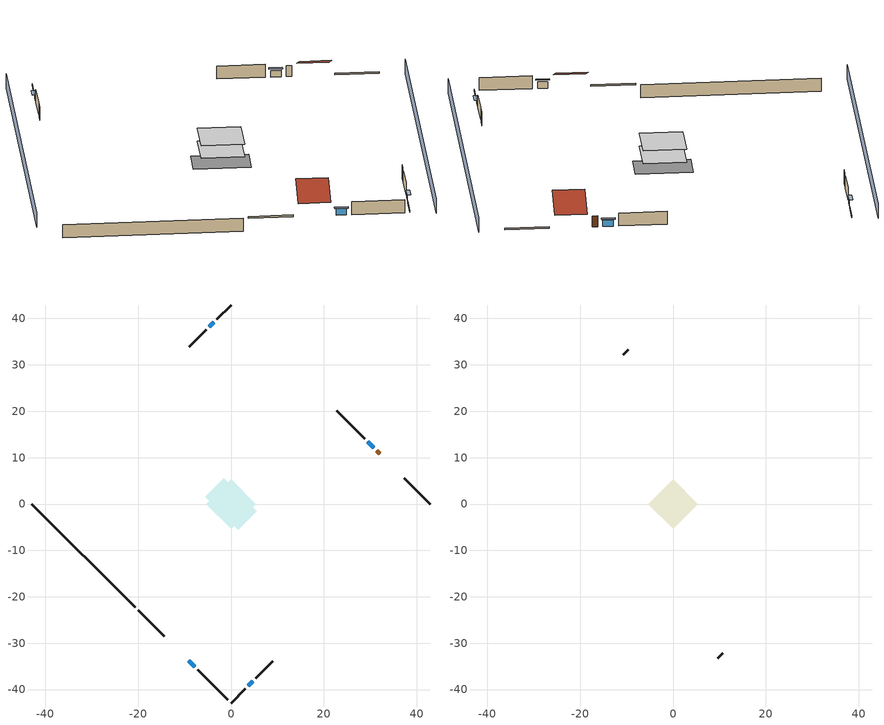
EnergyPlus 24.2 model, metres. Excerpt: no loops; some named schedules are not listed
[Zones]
conditioned space
 floor adiabatic (AdiabaticFloorConstruction): -5.34,0 0,5.34 5.34,0 0,-5.34 z0.3
 floor foundation (Slab1 construction): -5.57,1.59 -1.59,5.57 5.57,-1.59 1.59,-5.57 z-2.13
 wall outside (RimJoist1 construction): -19.95,-22.94 -14.43,-28.46 z0.3:0.61
 wall outside (RimJoist2 construction): 0,42.89 -3.06,39.83 z0.3:0.61
 wall outside (RimJoist3 construction): 42.89,0 37.37,5.52 z0.3:0.61
 wall outside (RimJoist4 construction): 0,-42.89 3.06,-39.83 z0.3:0.61
 wall outside (AdiabaticWallConstruction 1): 32.07,10.82 31.42,11.47 z0.3:2.34
 wall outside (AdiabaticWallConstruction): -9.12,-33.77 -7.84,-35.05 / 30.76,12.13 29.47,13.42 z0.3:1.52; -3.72,39.17 -4.67,38.22 / 3.72,-39.17 4.67,-38.22 z0.3:1.22
 wall outside (Wall1 construction): -7.18,-35.71 -0.66,-42.23 z0.3:2.74
 wall outside (Wall2 construction): -5.33,37.56 -8.95,33.94 z0.3:2.74
 wall outside (Wall3 construction): 28.82,14.07 22.83,20.06 z0.3:2.74
 wall outside (Wall4 construction): 5.33,-37.56 8.95,-33.94 z0.3:2.74
 wall foundation (FoundationWall1 construction): -42.89,0 -20.6,-22.29 z-2.13:0.3
 window (WindowConstruction): -9.12,-33.77 -7.84,-35.05 z0.3:1.52
 window (WindowConstruction 1): -3.72,39.17 -4.67,38.22 z0.3:1.22
 window (WindowConstruction 2): 30.76,12.13 29.48,13.42 z0.3:1.52
 window (WindowConstruction 3): 3.72,-39.17 4.67,-38.22 z0.3:1.22
 door (Door): 32.07,10.82 31.42,11.47 z0.3:2.34
 ceiling adiabatic (AdiabaticFloorConstruction): 0,-5.34 5.34,0 0,5.34 -5.34,0 z0.3
attic - vented
 floor to conditioned space (Floor1 construction Reversed): -5.34,0 0,5.34 5.34,0 0,-5.34 z2.74
 wall outside (Wall5 construction): -9.61,33.28 -10.76,32.13 z0.3:2.74
 wall outside (Wall6 construction): 9.61,-33.28 10.76,-32.13 z0.3:2.74
 roof outside (Roof1 construction): -9.78,-33.11,2.74 -6.21,-29.54,5.27 -10.2,-25.55,5.27 -13.77,-29.12,2.74
 roof outside (Roof2 construction): 32.72,10.17,2.74 29.15,6.6,5.27 33.14,2.6,5.27 36.72,6.17,2.74
shading: 3.23,-46.12 46.12,-3.23 / -3.23,46.12 -46.12,3.23 z0:2.74; -7.62,-35.27 -9.34,-33.55 -9.77,-33.98 -8.05,-35.7 z1.83; -4.89,38 -3.5,39.39 -3.93,39.82 -5.32,38.43 z1.52; 29.26,13.63 30.98,11.91 31.41,12.34 29.69,14.06 z1.83; 4.89,-38 3.5,-39.39 3.93,-39.82 5.32,-38.43 z1.52
[Building]
Building 1: Terrain=Suburbs
[Site:Location]
Portland Intl Arpt_OR: Latitude {deg}=45.59; Longitude {deg}=-122.6; Time Zone {hr}=-8; Elevation {m}=33; Keep Site Location Information=Yes
[Site:GroundTemperature:Shallow]
10.2558, 8.96328, 8.85977, 9.47314, 11.9355, 14.3863, 16.5111, 17.8571, 17.9714, 16.8767, 14.8061, 12.4304
[Site:WaterMainsTemperature]
Calculation Method=Schedule; Temperature Schedule=mains temperature schedule
[Material] Roughness=Rough; Thermal Absorptance=0.9
Name | Thickness {m} | Conductivity {W/m-K} | Density {kg/m3} | Specific Heat {J/kg-K} | Solar Absorptance | Visible Absorptance
asbestos siding | 0.00635 | 0.60585 | 1899.972 | 1004.88 | 0.7 | 0.7
asphalt or fiberglass shingles | 0.00635 | 0.162714 | 1121.4 | 1465.45 | 0.85 | 0.85
ceiling loosefill ins | 0.0846667 | 0.0480833 | 16.02 | 1046.75 | 0.7 | 0.7
ceiling stud and cavity | 0.1397 | 0.0920385 | 65.682 | 1177.47 | 0.7 | 0.7
concrete 4.0 in. | 0.1016 | 1.803125 | 2242.8 | 837.4 | 0.7 | 0.7
concrete 8.0 in. | 0.2032 | 1.803125 | 2242.8 | 837.4 | 0.7 | 0.7
door material | 0.04445 | 0.0612267 | 512.64 | 1214.23 | 0.7 | 0.7
floor covering | 0.0127 | 0.0450781 | 54.468 | 1339.84 | 0.9 | 0.9
floor covering 1 | 0.0127 | 0.0433444 | 54.468 | 1339.84 | 0.6 | 0.6
floor rigid ins; wall rigid ins | 0.512978 | 0.029427 | 32.04 | 1214.23 | 0.7 | 0.7
floor stud and cavity | 0.1397 | 1.75129 | 37.0049 | 1207.88 | 0.7 | 0.7
furniture material conditioned space 1 | 0.1524 | 0.115458 | 640.8 | 1214.23 | 0.6 | 0.6
gypsum board | 0.0127 | 0.160291 | 801 | 837.4 | 0.6 | 0.6
gypsum board 1 | 0.0127 | 0.160291 | 801 | 837.4 | 0.7 | 0.7
osb sheathing 0.5 in. | 0.0127 | 0.115458 | 512.64 | 1214.23 | 0.6 | 0.6
osb sheathing 0.5 in. 1 | 0.0127 | 0.115458 | 512.64 | 1214.23 | 0.7 | 0.7
osb sheathing 0.75 in. | 0.01905 | 0.115458 | 512.64 | 1214.23 | 0.7 | 0.7
rim joist stud and cavity | 0.0508 | 0.13335 | 50.32683 | 1063.81 | 0.6 | 0.6
roof rigid ins | 0.00281632 | 0.029427 | 32.04 | 1214.23 | 0.7 | 0.7
wall stud and cavity | 0.1397 | 0.398917 | 139.0536 | 1170.24 | 0.7 | 0.7
wall stud and cavity 1 | 0.1397 | 0.325315 | 139.0536 | 1170.24 | 0.6 | 0.6
wall stud and cavity 2 | 0.0889 | 0.380278 | 52.3479 | 1209.89 | 0.7 | 0.7
wall stud and cavity 3 | 0.0889 | 0.391764 | 83.0341 | 1211.67 | 0.7 | 0.7
wood siding; wood siding 1 | 0.0254 | 0.102417 | 544.68 | 1172.36 | 0.7 | 0.7
[WindowMaterial:SimpleGlazingSystem]
WindowMaterial: U-Factor {W/m2-K}=1.93052; Solar Heat Gain Coefficient=0.49
[Construction]
AdiabaticFloorConstruction: floor stud and cavity, floor rigid ins, osb sheathing 0.75 in., floor covering 1
AdiabaticWallConstruction: wood siding, wall rigid ins, wall stud and cavity 2, gypsum board
AdiabaticWallConstruction 1: wood siding 1, wall rigid ins, wall stud and cavity 2, gypsum board
Door: door material
Floor1 construction Reversed: gypsum board, ceiling stud and cavity, ceiling loosefill ins
FoundationWall1 construction: concrete 8.0 in., gypsum board 1
furniture construction conditioned space 1: furniture material conditioned space 1
PartitionWallConstruction: gypsum board, wall stud and cavity 3, gypsum board
RimJoist1 construction; RimJoist2 construction; RimJoist3 construction; RimJoist4 construction: asbestos siding, rim joist stud and cavity
Roof1 construction; Roof2 construction: asphalt or fiberglass shingles, roof rigid ins, osb sheathing 0.5 in.
Slab1 construction: concrete 4.0 in., floor covering
Wall1 construction; Wall2 construction; Wall3 construction; Wall4 construction: asbestos siding, osb sheathing 0.5 in. 1, wall stud and cavity, gypsum board
Wall5 construction; Wall6 construction: asbestos siding, osb sheathing 0.5 in. 1, wall stud and cavity 1
WindowConstruction; WindowConstruction 1; WindowConstruction 2; WindowConstruction 3: WindowMaterial
[Zone] Multiplier=1; Part of Total Floor Area=Yes
Name | Volume {m3}
attic - vented | 32.1115
conditioned space | 278.185
[Space]
Name | Zone | Volume {m3}
attic - vented 1 | attic - vented | 32.1115
conditioned space 1 | conditioned space | 278.185
[ZoneInfiltration:EffectiveLeakageArea]
infil attic - vented 1: Zone or Space=attic - vented 1; Schedule=Always On Discrete; Effective Air Leakage Area {cm2}=1901.23; Stack Coefficient=0.000117438; Wind Coefficient=3.29481e-05
[ZoneMixing]
whole house fan mix: Zone or Space=attic - vented; Schedule=Always On Continuous; Design Flow Rate Calculation Method=Flow/Zone; Design Flow Rate {m3/s}=0; Source Zone or Space=conditioned space
[SurfaceProperty:ExposedFoundationPerimeter]
Slab1: Exposed Perimeter Calculation Method=TotalExposedPerimeter; Total Exposed Perimeter {m}=31.51632
[SurfaceProperty:IncidentSolarMultiplier] Incident Solar Multiplier=1; Incident Solar Multiplier Schedule=trans schedule winter=0.85 summer=0.7
Window1; Window2; Window3; Window4
[InternalMass] Zone or ZoneList=conditioned space; Space or SpaceList=conditioned space 1
Name | Construction | Surface Area {m2}
furniture mass conditioned space 1 | furniture construction conditioned space 1 | 45.63397
partition wall mass | PartitionWallConstruction | 114.085
[Lights]
interior lighting: Zone or ZoneList or Space or SpaceList=conditioned space 1; Schedule=lighting_interior; Design Level Calculation Method=LightingLevel; Lighting Level {W}=206.058; Return Air Fraction=0; Fraction Radiant=0.6; Fraction Visible=0.2; Fraction Replaceable=1
[People]
occupants: Zone or ZoneList or Space or SpaceList=conditioned space 1; Number of People Schedule=occupants; Number of People Calculation Method=People; Number of People=1; Fraction Radiant=0.314171; Sensible Heat Fraction=0.56303; Activity Level Schedule=occupants activity schedule; Carbon Dioxide Generation Rate {m3/s-W}=0; Enable ASHRAE 55 Comfort Warnings=No; Mean Radiant Temperature Calculation Type=EnclosureAveraged
[ElectricEquipment] Zone or ZoneList or Space or SpaceList=conditioned space 1; Design Level Calculation Method=EquipmentLevel
Name | Schedule | Design Level {W} | Fraction Latent | Fraction Radiant | Fraction Lost
ceiling fan | ceiling_fan | 17.3032 | 0 | 0.558 | 0
clothes dryer | clothes_dryer | 3640.19 | 0.015 | 0.081 | 0.85
clothes washer | clothes_washer | 333.397 | 0.03 | 0.162 | 0.7
cooking range | cooking_range | 127.949 | 0.16 | 0.384 | 0.2
dishwasher | dishwasher | 1164.67 | 0.3 | 0.18 | 0.4
fridge | fridge schedule | 41.5354 | 0 | 0.6 | 0
mech vent bath fan 0 | mech vent bath fan 0 schedule | 15 | 0 | 0 | 1
mech vent house fan | mech vent house fan schedule | 0 | 0 | 0 | 1
mech vent house fan cfis | mech vent house fan cfis schedule | 0 | 0 | 0 | 0
mech vent range fan 0 | mech vent range fan 0 schedule | 30 | 0 | 0 | 1
misc plug loads | plug_loads_other | 126.523 | 0.021 | 0.558 | 0.049
misc tv | plug_loads_tv | 167.196 | 0 | 0.6 | 0
whole house fan | Always On Discrete | 0 | 0 | 0 | 1
[OtherEquipment] Zone or ZoneList or Space or SpaceList=conditioned space 1; Design Level Calculation Method=EquipmentLevel
Name | Fuel Type | Schedule | Design Level {W} | Fraction Latent | Fraction Radiant | Fraction Lost
clothes dryer 1 | Electricity | clothes_dryer | 0 | 0.015 | 0.081 | 0.85
cooking range 1 | NaturalGas | cooking_range | 3749.82 | 0.16 | 0.384 | 0.2
general water use latent | None | general water use schedule | 25.6591 | 1 | 0 | 0
general water use sensible | None | general water use schedule | -25.2881 | 0 | 0.6 | 0
mech vent house fan latent load; water heater lat | None | Always On Discrete | 0 | 1 | 0 | 0
mech vent house fan sensible load; water heater sens | None | Always On Discrete | 0 | 0 | 0 | 0
water heater energy adjustment1 | Electricity | Always On Discrete | 0.01 | 0 | 0 | 1
[ZoneInfiltration:DesignFlowRate] Zone or ZoneList or Space or SpaceList=conditioned space 1; Schedule=Always On Discrete; Design Flow Rate Calculation Method=Flow/Zone; Design Flow Rate {m3/s}=0
infil flow; natural vent flow; whole house fan flow
[AvailabilityManager:Scheduled] Schedule=Always On Discrete
furnace airloop Availability Manager; room ac airloop Availability Manager
[WaterUse:Equipment]
dishwasher: Peak Flow Rate {m3/s}=9.36543e-06; Flow Rate Fraction Schedule=hot_water_dishwasher
[Foundation:Kiva]
Foundation Kiva 1: Initial Indoor Air Temperature {C}=15.5556; Wall Height Above Grade {m}=0.3048; Wall Depth Below Slab {m}=0.2032
[Foundation:Kiva:Settings]
Soil Conductivity {W/m-K}=1.3848; Soil Density {kg/m3}=1842.3; Soil Specific Heat {J/kg-K}=418.7; Ground Solar Absorptivity=0.9; Ground Thermal Absorptivity=0.9; Ground Surface Roughness {m}=0.03; Far-Field Width {m}=40; Deep-Ground Boundary Condition=ZeroFlux; Deep-Ground Depth {m}=40; Minimum Cell Dimension {m}=0.2; Maximum Cell Growth Coefficient=3; Simulation Timestep=Timestep
[Exterior:Lights]
exterior lighting: Schedule=exterior lighting schedule; Design Level {W}=6.19068
[EnergyManagementSystem:GlobalVariable]
furnace_airloop_Fan_RTF
infil_program_Qfan
infil_program_Qinf
natural_vent_program_Qnv
natural_vent_program_Qwhf
room_ac_airloop_Fan_RTF
[EnergyManagementSystem:Sensor]
Name | Output:Variable or Output:Meter Index Key | Output:Variable or Output:Meter
airflow_gain | infil flow | Infiltration Sensible Heat Gain Energy
airflow_gain_1 | natural vent flow | Infiltration Sensible Heat Gain Energy
airflow_gain_2 | whole house fan flow | Infiltration Sensible Heat Gain Energy
airflow_loss | infil flow | Infiltration Sensible Heat Loss Energy
airflow_loss_1 | natural vent flow | Infiltration Sensible Heat Loss Energy
airflow_loss_2 | whole house fan flow | Infiltration Sensible Heat Loss Energy
clg_load_cond |  | Cooling:EnergyTransfer:Zone:CONDITIONED SPACE
clg_sp_s; clg_sp_s_1 | cooling setpoint | Schedule Value
clothes_dryer_exhaust_0_sch_s | clothes_dryer | Schedule Value
cool_season | cooling season schedule | Schedule Value
htg_load_cond |  | Heating:EnergyTransfer:Zone:CONDITIONED SPACE
htg_sp_s; htg_sp_s_1 | heating setpoint | Schedule Value
ig_ee_conv | ceiling fan | Electric Equipment Convective Heating Energy
ig_ee_conv_1 | clothes dryer | Electric Equipment Convective Heating Energy
ig_ee_conv_3 | cooking range | Electric Equipment Convective Heating Energy
ig_ee_conv_4 | dishwasher | Electric Equipment Convective Heating Energy
ig_ee_conv_5 | fridge | Electric Equipment Convective Heating Energy
ig_ee_conv_6 | misc plug loads | Electric Equipment Convective Heating Energy
ig_ee_conv_7 | misc tv | Electric Equipment Convective Heating Energy
ig_ee_conv_8 | whole house fan | Electric Equipment Convective Heating Energy
ig_ee_rad | ceiling fan | Electric Equipment Radiant Heating Energy
ig_ee_rad_1 | clothes dryer | Electric Equipment Radiant Heating Energy
ig_ee_rad_3 | cooking range | Electric Equipment Radiant Heating Energy
ig_ee_rad_4 | dishwasher | Electric Equipment Radiant Heating Energy
ig_ee_rad_5 | fridge | Electric Equipment Radiant Heating Energy
ig_ee_rad_6 | misc plug loads | Electric Equipment Radiant Heating Energy
ig_ee_rad_7 | misc tv | Electric Equipment Radiant Heating Energy
ig_ee_rad_8 | whole house fan | Electric Equipment Radiant Heating Energy
ig_lgt_conv | interior lighting | Lights Convective Heating Energy
ig_lgt_rad | interior lighting | Lights Radiant Heating Energy
ig_lgt_vis | interior lighting | Lights Visible Radiation Heating Energy
ig_oe_conv | clothes dryer 1 | Other Equipment Convective Heating Energy
ig_oe_conv_1 | cooking range 1 | Other Equipment Convective Heating Energy
ig_oe_conv_2 | general water use latent | Other Equipment Convective Heating Energy
ig_oe_conv_3 | general water use sensible | Other Equipment Convective Heating Energy
ig_oe_conv_4 | water heater energy adjustment1 | Other Equipment Convective Heating Energy
ig_oe_conv_5 | water heater lat | Other Equipment Convective Heating Energy
ig_oe_conv_6 | water heater sens | Other Equipment Convective Heating Energy
ig_oe_rad | clothes dryer 1 | Other Equipment Radiant Heating Energy
ig_oe_rad_1 | cooking range 1 | Other Equipment Radiant Heating Energy
ig_oe_rad_2 | general water use latent | Other Equipment Radiant Heating Energy
ig_oe_rad_3 | general water use sensible | Other Equipment Radiant Heating Energy
ig_oe_rad_4 | water heater energy adjustment1 | Other Equipment Radiant Heating Energy
ig_oe_rad_5 | water heater lat | Other Equipment Radiant Heating Energy
ig_oe_rad_6 | water heater sens | Other Equipment Radiant Heating Energy
ig_ppl_conv | occupants | People Convective Heating Energy
ig_ppl_rad | occupants | People Radiant Heating Energy
im_conv | furniture mass conditioned space 1 | Surface Inside Face Convection Heat Gain Energy
im_conv_1 | partition wall mass | Surface Inside Face Convection Heat Gain Energy
im_ig | furniture mass conditioned space 1 | Surface Inside Face Internal Gains Radiation Heat Gain Energy
im_ig_1 | partition wall mass | Surface Inside Face Internal Gains Radiation Heat Gain Energy
im_lgt | furniture mass conditioned space 1 | Surface Inside Face Lights Radiation Heat Gain Energy
im_lgt_1 | partition wall mass | Surface Inside Face Lights Radiation Heat Gain Energy
im_sol | furniture mass conditioned space 1 | Surface Inside Face Solar Radiation Heat Gain Energy
im_sol_1 | partition wall mass | Surface Inside Face Solar Radiation Heat Gain Energy
im_surf | furniture mass conditioned space 1 | Surface Inside Face Net Surface Thermal Radiation Heat Gain Energy
im_surf_1 | partition wall mass | Surface Inside Face Net Surface Thermal Radiation Heat Gain Energy
mech_vent_bath_fan_0_sch_s | mech vent bath fan 0 schedule | Schedule Value
mech_vent_range_fan_0_sch_s | mech vent range fan 0 schedule | Schedule Value
mv_conv | mech vent bath fan 0 | Electric Equipment Convective Heating Energy
mv_conv_1 | mech vent house fan | Electric Equipment Convective Heating Energy
mv_conv_2 | mech vent house fan cfis | Electric Equipment Convective Heating Energy
mv_conv_3 | mech vent range fan 0 | Electric Equipment Convective Heating Energy
mv_conv_4 | mech vent house fan latent load | Other Equipment Convective Heating Energy
mv_conv_5 | mech vent house fan sensible load | Other Equipment Convective Heating Energy
mv_rad | mech vent bath fan 0 | Electric Equipment Radiant Heating Energy
mv_rad_1 | mech vent house fan | Electric Equipment Radiant Heating Energy
mv_rad_2 | mech vent house fan cfis | Electric Equipment Radiant Heating Energy
mv_rad_3 | mech vent range fan 0 | Electric Equipment Radiant Heating Energy
mv_rad_4 | mech vent house fan latent load | Other Equipment Radiant Heating Energy
mv_rad_5 | mech vent house fan sensible load | Other Equipment Radiant Heating Energy
natural_vent_s | natural vent schedule | Schedule Value
out_pb_s |  | Site Outdoor Air Barometric Pressure
out_wt_s |  | Site Outdoor Air Humidity Ratio
site_vw_s |  | Site Wind Speed
ss_back_out | Window1 | Surface Window Shortwave from Zone Back Out Window Heat Transfer Rate
ss_back_out_1 | Window2 | Surface Window Shortwave from Zone Back Out Window Heat Transfer Rate
ss_back_out_2 | Window3 | Surface Window Shortwave from Zone Back Out Window Heat Transfer Rate
ss_back_out_3 | Window4 | Surface Window Shortwave from Zone Back Out Window Heat Transfer Rate
ss_conv | Door1 | Surface Inside Face Convection Heat Gain Energy
ss_conv_1 | Window1 | Surface Inside Face Convection Heat Gain Energy
ss_conv_2 | Window2 | Surface Inside Face Convection Heat Gain Energy
ss_conv_3 | Window3 | Surface Inside Face Convection Heat Gain Energy
ss_conv_4 | Window4 | Surface Inside Face Convection Heat Gain Energy
ss_ig | Door1 | Surface Inside Face Internal Gains Radiation Heat Gain Energy
ss_ig_1 | Window1 | Surface Inside Face Internal Gains Radiation Heat Gain Energy
ss_ig_2 | Window2 | Surface Inside Face Internal Gains Radiation Heat Gain Energy
ss_ig_3 | Window3 | Surface Inside Face Internal Gains Radiation Heat Gain Energy
ss_ig_4 | Window4 | Surface Inside Face Internal Gains Radiation Heat Gain Energy
ss_lgt | Door1 | Surface Inside Face Lights Radiation Heat Gain Energy
ss_sol | Door1 | Surface Inside Face Solar Radiation Heat Gain Energy
ss_surf | Door1 | Surface Inside Face Net Surface Thermal Radiation Heat Gain Energy
ss_surf_1 | Window1 | Surface Inside Face Net Surface Thermal Radiation Heat Gain Energy
ss_surf_2 | Window2 | Surface Inside Face Net Surface Thermal Radiation Heat Gain Energy
ss_surf_3 | Window3 | Surface Inside Face Net Surface Thermal Radiation Heat Gain Energy
ss_surf_4 | Window4 | Surface Inside Face Net Surface Thermal Radiation Heat Gain Energy
ss_trans_in | Window1 | Surface Window Transmitted Solar Radiation Rate
ss_trans_in_1 | Window2 | Surface Window Transmitted Solar Radiation Rate
ss_trans_in_2 | Window3 | Surface Window Transmitted Solar Radiation Rate
ss_trans_in_3 | Window4 | Surface Window Transmitted Solar Radiation Rate
ss_trans_out | Window1 | Surface Inside Face Initial Transmitted Diffuse Transmitted Out Window Solar Radiation Rate
ss_trans_out_1 | Window2 | Surface Inside Face Initial Transmitted Diffuse Transmitted Out Window Solar Radiation Rate
ss_trans_out_2 | Window3 | Surface Inside Face Initial Transmitted Diffuse Transmitted Out Window Solar Radiation Rate
ss_trans_out_3 | Window4 | Surface Inside Face Initial Transmitted Diffuse Transmitted Out Window Solar Radiation Rate
s_conv | Floor1 | Surface Inside Face Convection Heat Gain Energy
s_conv_1 | FoundationWall1 | Surface Inside Face Convection Heat Gain Energy
s_conv_10 | Wall2 | Surface Inside Face Convection Heat Gain Energy
s_conv_11 | Wall3 | Surface Inside Face Convection Heat Gain Energy
s_conv_12 | Wall4 | Surface Inside Face Convection Heat Gain Energy
s_conv_2 | inferred conditioned ceiling | Surface Inside Face Convection Heat Gain Energy
s_conv_3 | inferred conditioned floor | Surface Inside Face Convection Heat Gain Energy
s_conv_4 | RimJoist1 | Surface Inside Face Convection Heat Gain Energy
s_conv_5 | RimJoist2 | Surface Inside Face Convection Heat Gain Energy
s_conv_6 | RimJoist3 | Surface Inside Face Convection Heat Gain Energy
s_conv_7 | RimJoist4 | Surface Inside Face Convection Heat Gain Energy
s_conv_8 | Slab1 | Surface Inside Face Convection Heat Gain Energy
s_conv_9 | Wall1 | Surface Inside Face Convection Heat Gain Energy
s_ig | Floor1 | Surface Inside Face Internal Gains Radiation Heat Gain Energy
s_ig_1 | FoundationWall1 | Surface Inside Face Internal Gains Radiation Heat Gain Energy
s_ig_10 | Wall2 | Surface Inside Face Internal Gains Radiation Heat Gain Energy
s_ig_11 | Wall3 | Surface Inside Face Internal Gains Radiation Heat Gain Energy
s_ig_12 | Wall4 | Surface Inside Face Internal Gains Radiation Heat Gain Energy
s_ig_2 | inferred conditioned ceiling | Surface Inside Face Internal Gains Radiation Heat Gain Energy
s_ig_3 | inferred conditioned floor | Surface Inside Face Internal Gains Radiation Heat Gain Energy
s_ig_4 | RimJoist1 | Surface Inside Face Internal Gains Radiation Heat Gain Energy
s_ig_5 | RimJoist2 | Surface Inside Face Internal Gains Radiation Heat Gain Energy
s_ig_6 | RimJoist3 | Surface Inside Face Internal Gains Radiation Heat Gain Energy
s_ig_7 | RimJoist4 | Surface Inside Face Internal Gains Radiation Heat Gain Energy
s_ig_8 | Slab1 | Surface Inside Face Internal Gains Radiation Heat Gain Energy
s_ig_9 | Wall1 | Surface Inside Face Internal Gains Radiation Heat Gain Energy
s_lgt | Floor1 | Surface Inside Face Lights Radiation Heat Gain Energy
s_lgt_1 | FoundationWall1 | Surface Inside Face Lights Radiation Heat Gain Energy
s_lgt_10 | Wall2 | Surface Inside Face Lights Radiation Heat Gain Energy
s_lgt_11 | Wall3 | Surface Inside Face Lights Radiation Heat Gain Energy
s_lgt_12 | Wall4 | Surface Inside Face Lights Radiation Heat Gain Energy
s_lgt_2 | inferred conditioned ceiling | Surface Inside Face Lights Radiation Heat Gain Energy
s_lgt_3 | inferred conditioned floor | Surface Inside Face Lights Radiation Heat Gain Energy
s_lgt_4 | RimJoist1 | Surface Inside Face Lights Radiation Heat Gain Energy
s_lgt_5 | RimJoist2 | Surface Inside Face Lights Radiation Heat Gain Energy
s_lgt_6 | RimJoist3 | Surface Inside Face Lights Radiation Heat Gain Energy
s_lgt_7 | RimJoist4 | Surface Inside Face Lights Radiation Heat Gain Energy
s_lgt_8 | Slab1 | Surface Inside Face Lights Radiation Heat Gain Energy
s_lgt_9 | Wall1 | Surface Inside Face Lights Radiation Heat Gain Energy
s_sol | Floor1 | Surface Inside Face Solar Radiation Heat Gain Energy
s_sol_1 | FoundationWall1 | Surface Inside Face Solar Radiation Heat Gain Energy
s_sol_10 | Wall2 | Surface Inside Face Solar Radiation Heat Gain Energy
s_sol_11 | Wall3 | Surface Inside Face Solar Radiation Heat Gain Energy
s_sol_12 | Wall4 | Surface Inside Face Solar Radiation Heat Gain Energy
s_sol_2 | inferred conditioned ceiling | Surface Inside Face Solar Radiation Heat Gain Energy
s_sol_3 | inferred conditioned floor | Surface Inside Face Solar Radiation Heat Gain Energy
s_sol_4 | RimJoist1 | Surface Inside Face Solar Radiation Heat Gain Energy
s_sol_5 | RimJoist2 | Surface Inside Face Solar Radiation Heat Gain Energy
s_sol_6 | RimJoist3 | Surface Inside Face Solar Radiation Heat Gain Energy
s_sol_7 | RimJoist4 | Surface Inside Face Solar Radiation Heat Gain Energy
s_sol_8 | Slab1 | Surface Inside Face Solar Radiation Heat Gain Energy
s_sol_9 | Wall1 | Surface Inside Face Solar Radiation Heat Gain Energy
s_surf | Floor1 | Surface Inside Face Net Surface Thermal Radiation Heat Gain Energy
s_surf_1 | FoundationWall1 | Surface Inside Face Net Surface Thermal Radiation Heat Gain Energy
s_surf_10 | Wall2 | Surface Inside Face Net Surface Thermal Radiation Heat Gain Energy
s_surf_11 | Wall3 | Surface Inside Face Net Surface Thermal Radiation Heat Gain Energy
s_surf_12 | Wall4 | Surface Inside Face Net Surface Thermal Radiation Heat Gain Energy
s_surf_2 | inferred conditioned ceiling | Surface Inside Face Net Surface Thermal Radiation Heat Gain Energy
s_surf_3 | inferred conditioned floor | Surface Inside Face Net Surface Thermal Radiation Heat Gain Energy
s_surf_4 | RimJoist1 | Surface Inside Face Net Surface Thermal Radiation Heat Gain Energy
s_surf_5 | RimJoist2 | Surface Inside Face Net Surface Thermal Radiation Heat Gain Energy
s_surf_6 | RimJoist3 | Surface Inside Face Net Surface Thermal Radiation Heat Gain Energy
s_surf_7 | RimJoist4 | Surface Inside Face Net Surface Thermal Radiation Heat Gain Energy
s_surf_8 | Slab1 | Surface Inside Face Net Surface Thermal Radiation Heat Gain Energy
s_surf_9 | Wall1 | Surface Inside Face Net Surface Thermal Radiation Heat Gain Energy
water_heater_T_set | water heater setpoint | Schedule Value
[EnergyManagementSystem:Actuator]
Name | Actuated Component Unique | Actuated Component Type | Actuated Component Control Type
fridge_schedule_act | fridge schedule | Schedule:Constant | Schedule Value
infil_flow_act | infil flow | Zone Infiltration | Air Exchange Flow Rate
mech_vent_house_fan_cfis_act | mech vent house fan cfis | ElectricEquipment | Electricity Rate
mech_vent_house_fan_latent_load_act | mech vent house fan latent load | OtherEquipment | Power Level
mech_vent_house_fan_sensible_load_act | mech vent house fan sensible load | OtherEquipment | Power Level
natural_vent_flow_act | natural vent flow | Zone Infiltration | Air Exchange Flow Rate
water_heater_HPWHSchedOverride | water heater setpoint | Schedule:Constant | Schedule Value
water_heater_hpwh_ec_adj_act | water heater energy adjustment1 | OtherEquipment | Power Level
